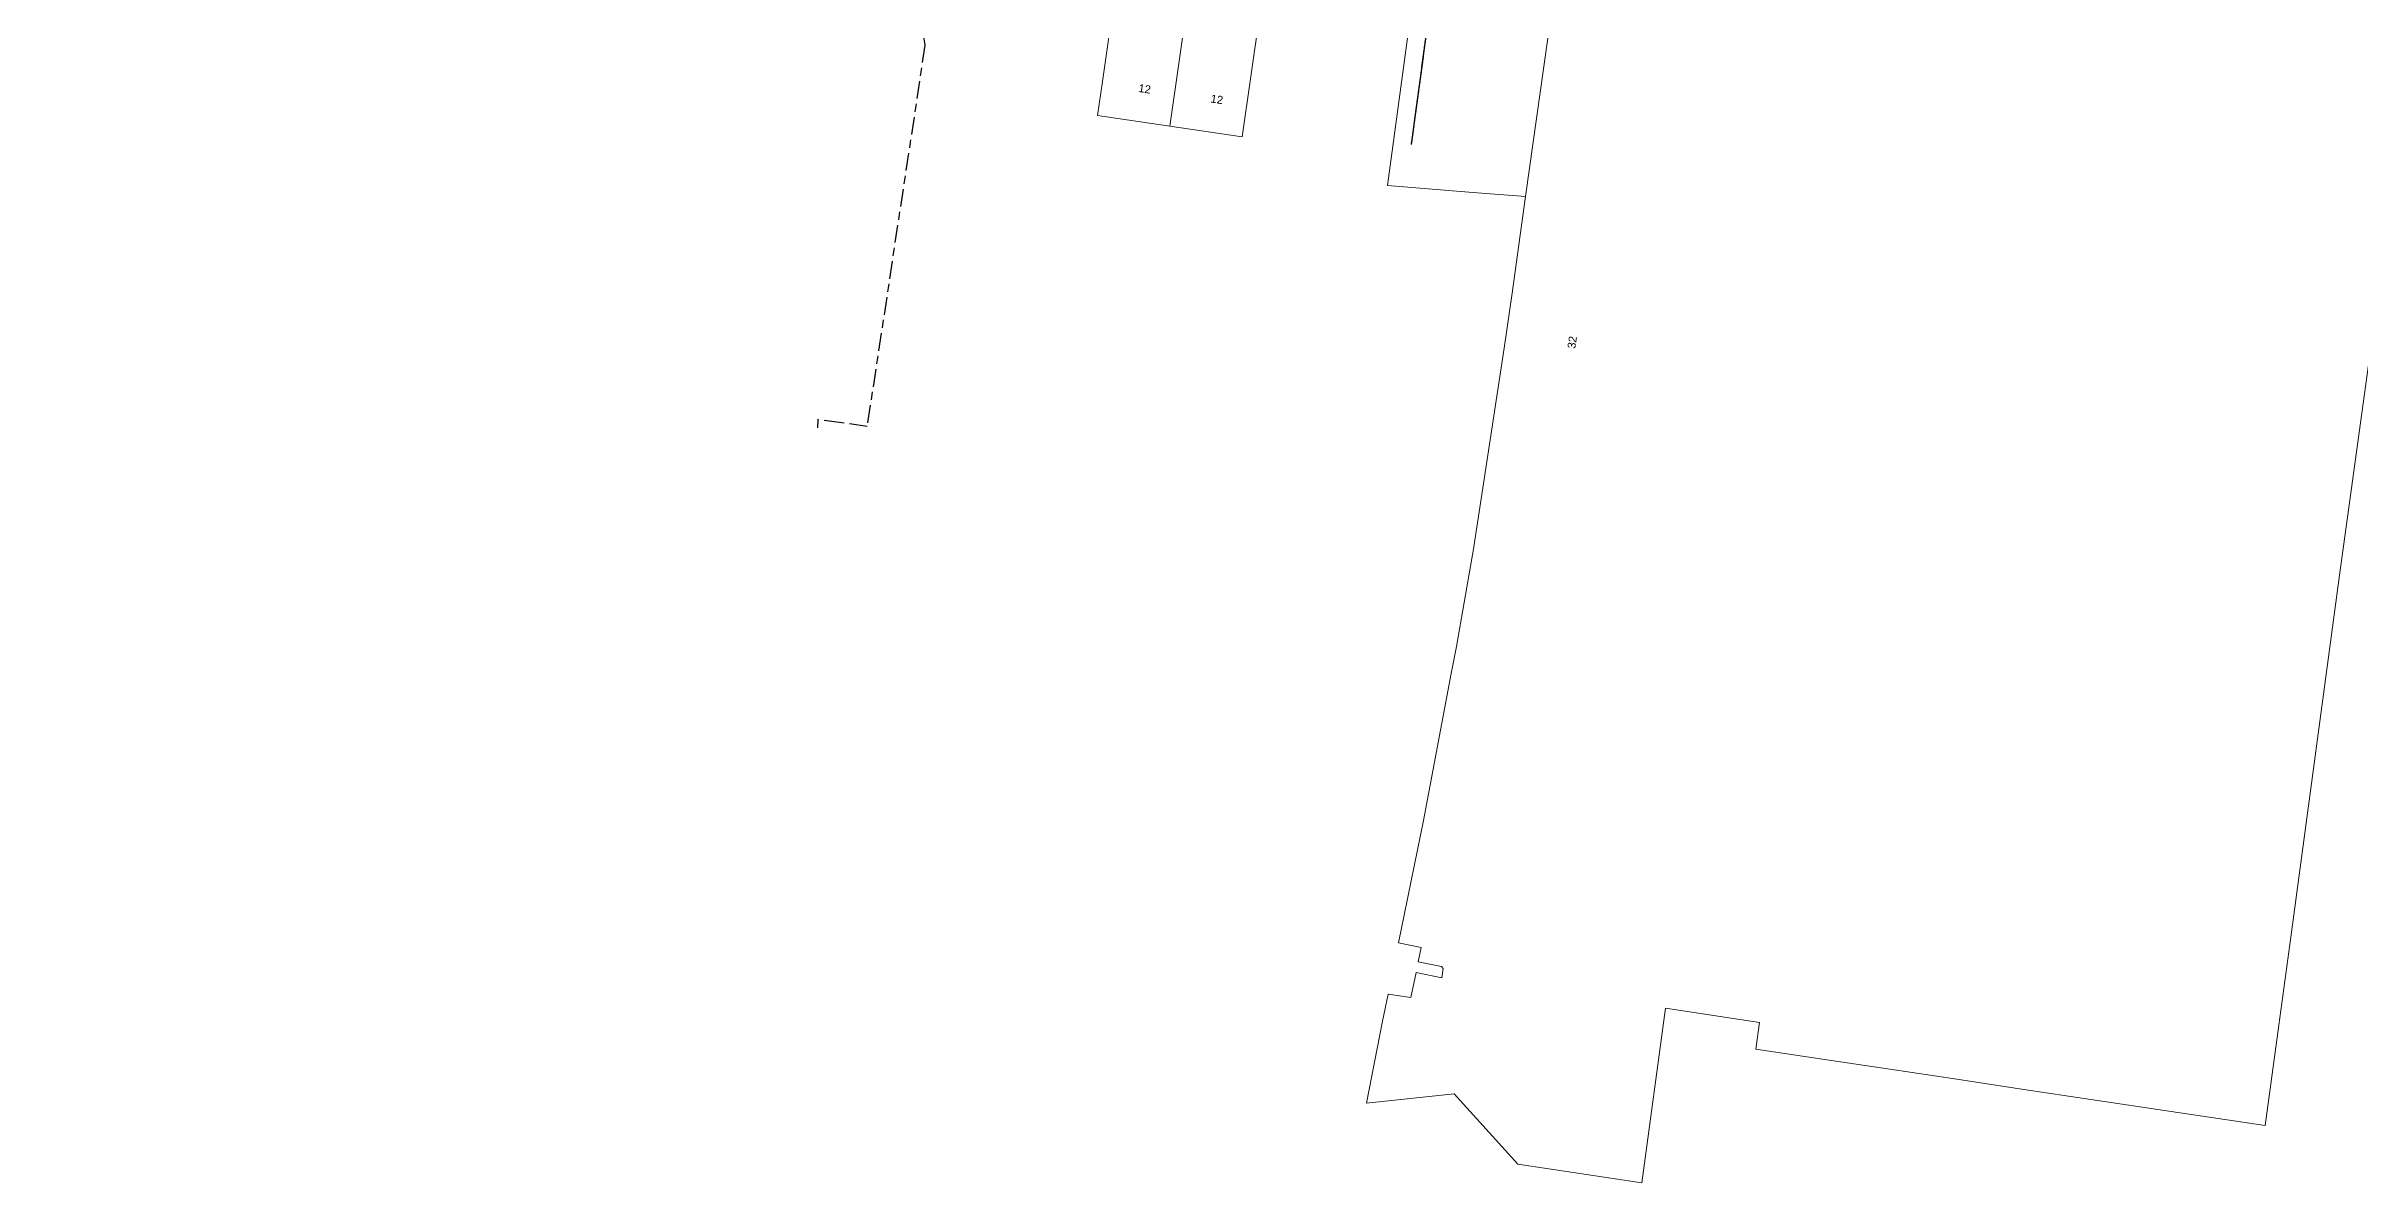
# Model space of a CAD drawing. Header units: metres. Extents: x 280706 to 281640, y 6137848 to 6138622.
# Drawn here: x 280807 to 281328, y 6137848 to 6138103 of the extents above; entities that cross this region are included whole.
import ezdxf

# ---------------------------------------------------------------- set-up
doc = ezdxf.new("R2010")
doc.units = ezdxf.units.M
doc.linetypes.add('Cable Exist OH', pattern=[1, 1, 0])
doc.linetypes.add('Cable Exist UG', pattern=[8.2, 4, -1.2, 1.8, -1.2])
doc.layers.add('Cadastre Land Parcels_SP_EXT', color=9, linetype='Continuous', lineweight=5)
doc.layers.add('Cadastre Roads_SP_EXT', color=9, linetype='Continuous', lineweight=5)
doc.layers.add('Mains_HV_EXT', color=7, linetype='Continuous')
doc.layers.add('Mains_LV_EXT', color=7, linetype='Continuous')
doc.styles.get("Standard").update_dxf_attribs({"font": 'arial.ttf'})

msp = doc.modelspace()

# ---------------------------------------------------------------- linework, layer by layer
at = {"layer": 'Cadastre Land Parcels_SP_EXT', "linetype": 'Continuous'}
msp.add_lwpolyline([(281150.74, 6138146.31), (281139.99, 6138069.68), (281136.93, 6138047.89), (281135.19, 6138035.49), (281128.18, 6137989.79), (281127.91, 6137988.19), (281124.47, 6137968.36), (281123.23, 6137962.3), (281116.98, 6137929.21), (281111.39, 6137901.67), (281116.49, 6137900.64), (281115.83, 6137897.4), (281121.03, 6137896.31), (281121.43, 6137895.89), (281121.14, 6137893.74), (281115.33, 6137894.95), (281114.19, 6137889.33), (281109.04, 6137890.1), (281107.81, 6137884.05), (281104.22, 6137865.58), (281123.88, 6137867.7), (281138.2, 6137851.83), (281166.1, 6137847.65), (281171.46, 6137886.92), (281192.57, 6137883.75), (281191.74, 6137877.71), (281206.81, 6137875.45), (281221.89, 6137873.19), (281236.96, 6137870.93), (281252.04, 6137868.67), (281267.11, 6137866.41), (281285.2, 6137863.7), (281306.38, 6137860.53), (281309.46, 6137883.12), (281312.17, 6137902.96), (281323.09, 6137984.45), (281347.09, 6138158.63)], dxfattribs=at)
for points in [[(281067.75, 6138139.91), (281051.48, 6138142.34), (281048.45, 6138121.21), (281046.5, 6138107.63), (281044.77, 6138095.56), (281043.67, 6138087.92), (281059.95, 6138085.49), (281067.75, 6138139.91)], [(281084.03, 6138137.48), (281067.75, 6138139.91), (281059.95, 6138085.49), (281076.22, 6138083.06), (281084.03, 6138137.48)]]:
    msp.add_lwpolyline(points, close=True, dxfattribs=at)
at = {"layer": 'Cadastre Roads_SP_EXT', "linetype": 'Continuous'}
msp.add_lwpolyline([(281150.74, 6138146.31), (281151, 6138148.13), (281153.7, 6138167.38), (281156.25, 6138185.56), (281124.74, 6138189.28), (281117.08, 6138132.54), (281108.93, 6138072.1), (281127.19, 6138070.63), (281139.99, 6138069.68), (281150.74, 6138146.31)], close=True, dxfattribs=at)
at = {"layer": 'Mains_HV_EXT', "linetype": 'Cable Exist UG'}
msp.add_lwpolyline([(280807.17, 6138164.2), (280810.44, 6138186.19), (280815.26, 6138190.78), (280916.41, 6138175.73), (280908.95, 6138125.39), (281003.65, 6138110.72), (281004.85, 6138103.76), (280991.83, 6138017.88), (280986.15, 6138018.74), (280980.77, 6138019.44), (280980.7, 6138017.58)], dxfattribs=at)
at = {"layer": 'Mains_HV_EXT', "linetype": 'Cable Exist OH'}
msp.add_lwpolyline([(281124.61, 6138157.57), (281114.22, 6138081.4)], dxfattribs=at)
at = {"layer": 'Mains_LV_EXT', "linetype": 'Cable Exist OH'}
msp.add_lwpolyline([(281124.61, 6138157.55), (281121.01, 6138131.54), (281114.25, 6138081.34)], dxfattribs=at)

# ---------------------------------------------------------------- texts
at = {"layer": 'Cadastre Land Parcels_SP_EXT'}
for s, rotation, p in [('12', 351.376, (281052.77, 6138093.21)), ('12', 351.3764, (281069.02, 6138090.85)), ('32', 81.7652, (281151.14, 6138035.31))]:
    msp.add_text(s, height=1.8, rotation=rotation, dxfattribs=at).set_placement(p)

doc.saveas('drawing.dxf')
